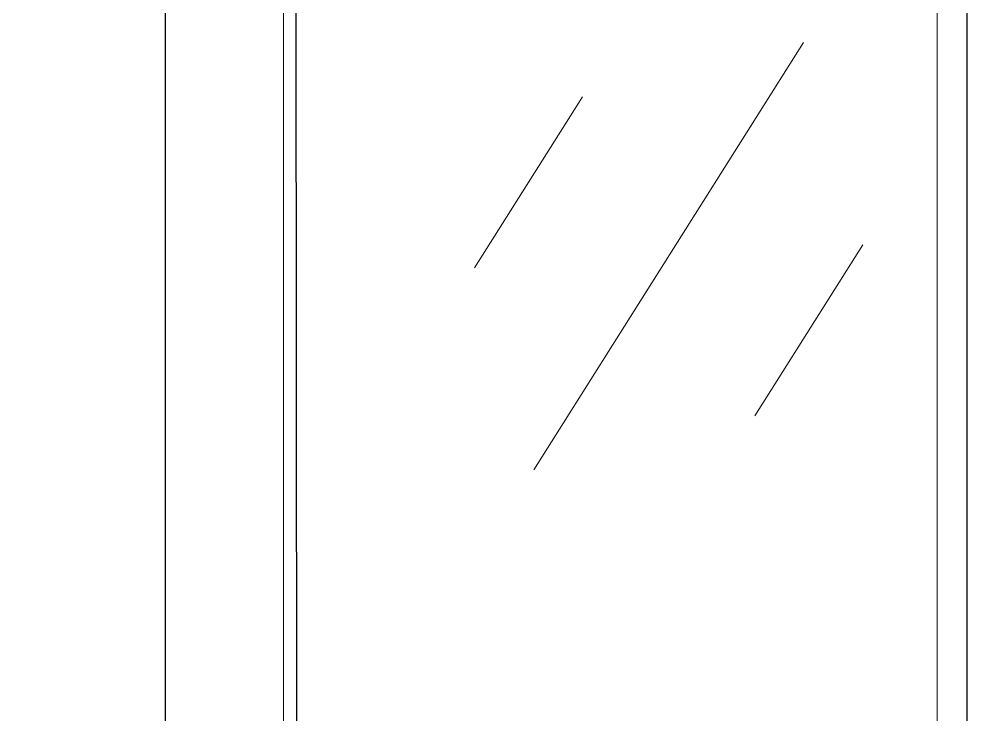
# Model space of a CAD drawing. Header units: inches. Extents: x -17.6 to 82.3, y -15.1 to 23.2.
# Drawn here: x 53.04 to 53.711, y -0.198 to 0.294 of the extents above; entities that cross this region are included whole.
import ezdxf

# ---------------------------------------------------------------- set-up
doc = ezdxf.new("R2010")
doc.units = ezdxf.units.IN
doc.header["$MEASUREMENT"] = 0
for name, color, linetype, lineweight in [('.ATI-DETAIL', 7, 'Continuous', 0), ('G-ANNO-TTLB', 7, 'Continuous', 0), ('TYVEK', 7, 'Continuous', 0)]:
    doc.layers.add(name, color=color, linetype=linetype, lineweight=lineweight)

# ---------------------------------------------------------------- blocks, each defined once
blk = doc.blocks.new('Block_215')
at = {"layer": 'TYVEK', "color": 1, "lineweight": 25, "true_color": 0xff0000}
for p, q in [((53.1422, 2.80463), (53.14348, -0.3831)), ((53.70932, 2.46769), (53.70932, -0.70699)), ((53.23451, 1.70708), (53.23603, -0.22964))]:
    blk.add_line(p, q, dxfattribs=at)

msp = doc.modelspace()

# ---------------------------------------------------------------- hatches: boundary and pattern name
at = {"layer": 'G-ANNO-TTLB', "true_color": 0xff00ff, "transparency": 33554687}
h = msp.add_hatch(color=6, dxfattribs=at)
edge = h.paths.add_edge_path()
edge.add_spline(control_points=[(77.90202, -11.06099), (77.90202, -11.06099), (37.21427, -11.06099), (37.21427, -11.06099), (37.21427, -11.06099), (37.21427, 23.06401), (37.21427, 23.06401), (37.21427, 23.06401), (77.90202, 23.06401), (77.90202, 23.06401), (77.90202, 23.06401), (77.90202, -11.06099), (77.90202, -11.06099)], knot_values=[0, 0, 0, 0, 1, 1, 1, 2, 2, 2, 3, 3, 3, 4, 4, 4, 4], degree=3, periodic=0)
edge = h.paths.add_edge_path()
edge.add_spline(control_points=[(37.33927, 22.93901), (37.33927, 22.93901), (37.33927, -10.93599), (37.33927, -10.93599), (37.33927, -10.93599), (77.77702, -10.93599), (77.77702, -10.93599), (77.77702, -10.93599), (77.77702, 22.93901), (77.77702, 22.93901), (77.77702, 22.93901), (37.33927, 22.93901), (37.33927, 22.93901)], knot_values=[0, 0, 0, 0, 1, 1, 1, 2, 2, 2, 3, 3, 3, 4, 4, 4, 4], degree=3, periodic=0)
edge.add_line((37.33927, 22.93901), (37.33927, 22.93901))

# ---------------------------------------------------------------- linework, layer by layer
at = {"layer": '.ATI-DETAIL', "color": 251, "lineweight": 0, "true_color": 0x5b5b5b}
for p, q in [((53.40352, -0.02458), (53.59403, 0.277)), ((53.36169, 0.11813), (53.43789, 0.23876)), ((53.55966, 0.01366), (53.63586, 0.13429))]:
    msp.add_line(p, q, dxfattribs=at)
at = {"layer": '.ATI-DETAIL'}
msp.add_lwpolyline([(53.68846, 1.47035), (53.2269, 1.71391), (53.2269, -0.226), (53.68846, -0.46957), (53.68846, 1.47035)], dxfattribs=at)
at = {"layer": 'G-ANNO-TTLB'}
for points in [[(77.90202, -11.06099), (77.90202, -11.06099), (37.21427, -11.06099), (37.21427, -11.06099), (37.21427, -11.06099), (37.21427, 23.06401), (37.21427, 23.06401), (37.21427, 23.06401), (77.90202, 23.06401), (77.90202, 23.06401), (77.90202, 23.06401), (77.90202, -11.06099), (77.90202, -11.06099)], [(37.33927, 22.93901), (37.33927, 22.93901), (37.33927, -10.93599), (37.33927, -10.93599), (37.33927, -10.93599), (77.77702, -10.93599), (77.77702, -10.93599), (77.77702, -10.93599), (77.77702, 22.93901), (77.77702, 22.93901), (77.77702, 22.93901), (37.33927, 22.93901), (37.33927, 22.93901)]]:
    msp.add_open_spline(points, degree=3, knots=[0, 0, 0, 0, 1, 1, 1, 2, 2, 2, 3, 3, 3, 4, 4, 4, 4], dxfattribs=at)

# ---------------------------------------------------------------- block references
at = {"layer": 'TYVEK'}
msp.add_blockref('Block_215', (0, 0), dxfattribs=at)

doc.saveas('drawing.dxf')
